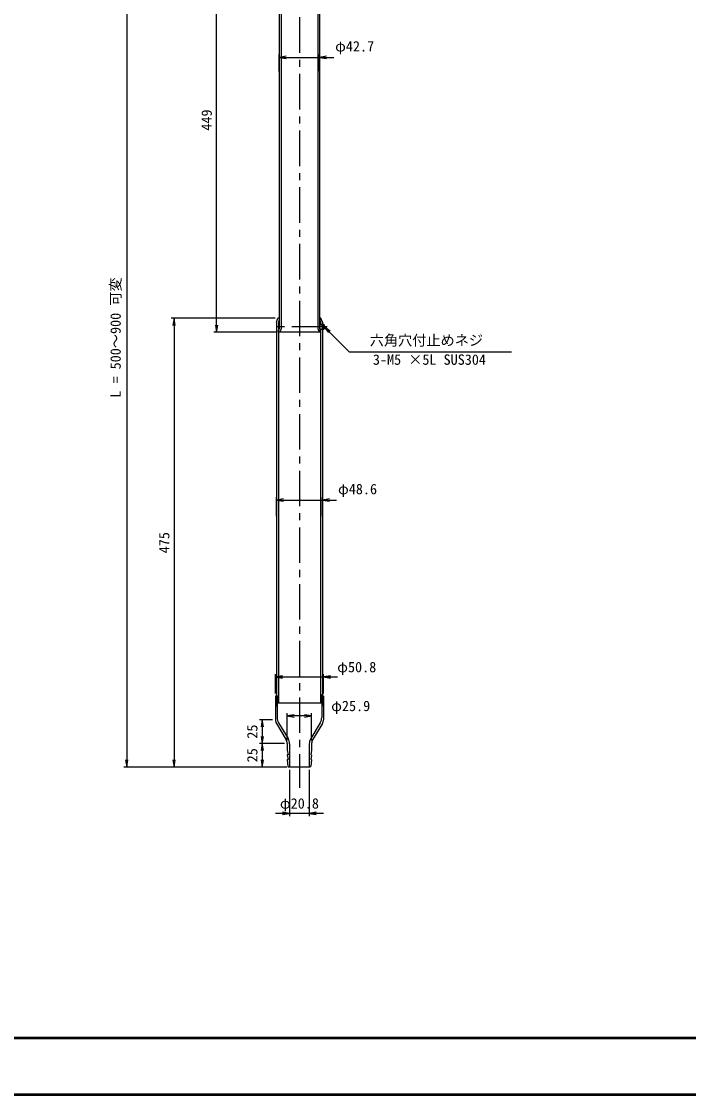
# Model space of a CAD drawing. Units: millimetres at full size, sheet at 1:1, with parts at other scales. Extents: x -850 to 1682, y -670 to 594.
# Drawn here: x 1116.9 to 1352.3, y 0 to 378.6 of the extents above; entities that cross this region are included whole.
import ezdxf
from ezdxf.enums import TextEntityAlignment as Align

# ---------------------------------------------------------------- set-up
doc = ezdxf.new("R2010")
doc.units = ezdxf.units.MM
doc.linetypes.add('USER1', pattern=[20, 12.5, -2.5, 2.5, -2.5])
for name, color, linetype, lineweight in [('D-BMK', 2, 'USER1', 25), ('D-BYP', 7, 'Continuous', 25), ('D-STR', 1, 'Continuous', 25), ('D-TTL', 2, 'Continuous', 50), ('DIM', 7, 'Continuous', 25), ('OBJECT', 7, 'Continuous', 25)]:
    doc.layers.add(name, color=color, linetype=linetype, lineweight=lineweight)
doc.styles.add('ＭＳ ゴシック', font='')
doc.styles.get('ＭＳ ゴシック').set_extended_font_data('MS Gothic')

# ---------------------------------------------------------------- blocks, each defined once
blk = doc.blocks.new('open_arrow')
at = {"color": 0, "linetype": 'Continuous', "lineweight": -2}
blk.add_lwpolyline([(7.5, 1.25), (0, 0), (7.5, -1.25)], dxfattribs=at)

msp = doc.modelspace()

# ---------------------------------------------------------------- linework, layer by layer
at = {"layer": 'D-BMK'}
for p, q in [((1215, 480.098), (1215, 108.238)), ((1224.766, 270.879), (1205.233, 270.879))]:
    msp.add_line(p, q, dxfattribs=at)
at = {"layer": 'D-BYP'}
msp.add_line((1232.528, 262.038), (1289.881, 262.038), dxfattribs=at)
at = {"layer": 'D-STR'}
for p, q in [((1207.883, 405.988), (1207.883, 270.295)), ((1222.116, 405.988), (1222.116, 270.295)), ((1208.55, 403.321), (1208.55, 270.295)), ((1221.45, 403.321), (1221.45, 270.295)), ((1206.9, 272.479), (1207.409, 273.879)), ((1207.883, 273.879), (1207.409, 273.879)), ((1207.833, 273.212), (1207.566, 272.479)), ((1207.833, 273.879), (1207.833, 273.212)), ((1207.883, 273.212), (1207.833, 273.212)), ((1222.59, 273.879), (1222.116, 273.879)), ((1222.166, 273.212), (1222.116, 273.212)), ((1222.166, 273.879), (1222.166, 273.212)), ((1222.166, 273.212), (1222.433, 272.479)), ((1223.1, 272.479), (1222.59, 273.879)), ((1206.9, 272.479), (1206.9, 138.045)), ((1207.566, 272.479), (1207.566, 138.045)), ((1207.883, 270.295), (1207.65, 269.654)), ((1207.65, 268.988), (1207.65, 269.654)), ((1208.55, 270.295), (1208.074, 268.988)), ((1221.45, 270.295), (1221.926, 268.988)), ((1222.366, 271.712), (1222.116, 271.462)), ((1222.116, 271.462), (1222.116, 270.295)), ((1222.116, 271.462), (1222.116, 270.295)), ((1222.116, 270.295), (1222.35, 269.654)), ((1222.116, 270.295), (1222.366, 270.045)), ((1222.203, 271.548), (1223.783, 271.548)), ((1222.203, 270.209), (1223.783, 270.209)), ((1222.35, 268.988), (1222.35, 269.654)), ((1223.62, 271.712), (1222.366, 271.712)), ((1222.366, 270.045), (1223.62, 270.045)), ((1222.433, 272.479), (1222.433, 271.712)), ((1222.433, 270.045), (1222.433, 138.045)), ((1223.116, 271.295), (1222.876, 270.879)), ((1222.876, 270.879), (1223.116, 270.462)), ((1223.1, 272.479), (1223.1, 271.712)), ((1223.1, 270.045), (1223.1, 138.045)), ((1223.783, 271.295), (1223.116, 271.295)), ((1223.116, 271.295), (1223.116, 270.462)), ((1223.783, 270.462), (1223.116, 270.462)), ((1223.783, 271.548), (1223.62, 271.712)), ((1223.62, 270.045), (1223.783, 270.209)), ((1223.783, 271.548), (1223.783, 270.209)), ((1207.116, 140.545), (1206.533, 140.545)), ((1206.533, 140.545), (1206.533, 132.212)), ((1206.866, 140.545), (1206.866, 137.212)), ((1207.158, 140.712), (1206.9, 141.159)), ((1206.9, 140.712), (1207.158, 140.712)), ((1207.116, 140.545), (1207.116, 133.045)), ((1207.158, 140.712), (1207.158, 138.045)), ((1222.841, 140.712), (1223.1, 141.159)), ((1222.841, 140.712), (1222.841, 138.045)), ((1223.1, 140.712), (1222.841, 140.712)), ((1222.883, 140.545), (1222.883, 133.045)), ((1223.466, 140.545), (1222.883, 140.545)), ((1223.133, 140.545), (1223.133, 137.212)), ((1223.466, 140.545), (1223.466, 132.212)), ((1206.866, 137.212), (1207.116, 136.779)), ((1223.1, 138.045), (1206.9, 138.045)), ((1223.133, 137.212), (1222.883, 136.779)), ((1206.873, 130.972), (1210.343, 125.119)), ((1207.632, 131.189), (1211.017, 125.569)), ((1222.367, 131.189), (1218.982, 125.569)), ((1223.126, 130.972), (1219.656, 125.119)), ((1210.683, 123.879), (1210.683, 123.712)), ((1210.683, 123.712), (1210.7, 123.712)), ((1210.7, 123.712), (1210.7, 121.545)), ((1210.7, 121.545), (1211, 119.879)), ((1211.533, 123.712), (1211.533, 115.545)), ((1218.466, 123.712), (1218.466, 115.545)), ((1219.3, 121.545), (1219, 119.879)), ((1219.3, 123.712), (1219.3, 121.545)), ((1219.316, 123.712), (1219.3, 123.712)), ((1219.316, 123.879), (1219.316, 123.712)), ((1210.716, 118.064), (1210.962, 115.877)), ((1210.728, 119.722), (1211, 118.212)), ((1210.849, 118.212), (1211, 118.212)), ((1210.859, 119.879), (1211, 119.879)), ((1219.14, 119.879), (1219, 119.879)), ((1219.271, 119.722), (1219, 118.212)), ((1219.151, 118.212), (1219, 118.212)), ((1219.283, 118.064), (1219.037, 115.877)), ((1210.962, 115.877), (1211.333, 115.545)), ((1218.666, 115.545), (1211.333, 115.545)), ((1219.037, 115.877), (1218.666, 115.545))]:
    msp.add_line(p, q, dxfattribs=at)
for centre, radius, start, end in [((1210.715, 133.045), 3.599, 180, 211.05941), ((1219.284, 133.045), 3.599, 328.94059, 0), ((1208.965, 132.212), 2.432, 180, 210.66188), ((1221.035, 132.212), 2.432, 329.33812, 0), ((1208.251, 123.879), 2.432, 0, 30.66188), ((1207.934, 123.712), 3.599, 0, 31.05941), ((1222.065, 123.712), 3.599, 148.94059, 180), ((1221.748, 123.879), 2.432, 149.33812, 180), ((1210.849, 118.079), 0.133, 90, 186.41879), ((1210.859, 119.745), 0.133, 90, 190.20397), ((1219.14, 119.745), 0.133, 349.79603, 90), ((1219.151, 118.079), 0.133, 353.58121, 90)]:
    msp.add_arc(centre, radius, start, end, dxfattribs=at)
at = {"layer": 'D-TTL'}
for points in [[(841, 0), (1682, 0), (1682, 594), (841, 594)], [(861, 20), (1662, 20), (1662, 574), (861, 574)]]:
    msp.add_lwpolyline(points, close=True, dxfattribs=at)
at = {"layer": 'DIM'}
for p, q in [((1154.071, 418.654), (1154.071, 115.545)), ((1185.756, 268.988), (1185.756, 418.654)), ((1207.883, 360.959), (1207.883, 366.944)), ((1207.883, 365.944), (1227.116, 365.944)), ((1222.116, 361.051), (1222.116, 366.944)), ((1206.409, 273.879), (1169.776, 273.879)), ((1170.776, 273.879), (1170.776, 115.545)), ((1206.65, 268.988), (1184.756, 268.988)), ((1206.9, 204.055), (1206.9, 210.722)), ((1206.9, 209.722), (1228.1, 209.722)), ((1223.1, 204.055), (1223.1, 210.722)), ((1206.533, 141.545), (1206.533, 148.333)), ((1223.466, 141.545), (1223.466, 148.333)), ((1206.533, 147.333), (1228.466, 147.333)), ((1210.683, 124.879), (1210.683, 134.612)), ((1219.316, 133.612), (1210.683, 133.612)), ((1219.316, 124.879), (1219.316, 134.612)), ((1205.533, 132.212), (1200.866, 132.212)), ((1201.866, 132.212), (1201.866, 123.879)), ((1209.683, 123.879), (1200.866, 123.879)), ((1209.683, 123.879), (1200.866, 123.879)), ((1201.866, 123.879), (1201.866, 115.545)), ((1210.533, 115.545), (1153.071, 115.545)), ((1210.533, 115.545), (1169.776, 115.545)), ((1210.333, 115.545), (1200.866, 115.545)), ((1211.533, 114.545), (1211.533, 98.214)), ((1218.466, 114.545), (1218.466, 98.214)), ((1223.466, 99.214), (1206.533, 99.214))]:
    msp.add_line(p, q, dxfattribs=at)
msp.add_lwpolyline([(1223.783, 270.879), (1232.528, 262.038), (1228.155, 266.458)], dxfattribs=at)
at = {"layer": 'OBJECT'}
msp.add_line((1222.35, 268.988), (1207.65, 268.988), dxfattribs=at)

# ---------------------------------------------------------------- block references
at = {"layer": 'DIM', "xscale": 0.333, "yscale": 0.333}
for p in [(1207.883, 365.944), (1222.116, 365.944), (1206.9, 209.722), (1223.1, 209.722), (1206.533, 147.333), (1223.466, 147.333), (1210.683, 133.612), (1218.466, 99.214)]:
    msp.add_blockref('open_arrow', p, dxfattribs=at)
for p, rotation in [((1170.776, 273.879), 270), ((1185.756, 268.988), 90), ((1223.783, 270.879), 314.7), ((1219.316, 133.612), 180), ((1201.866, 132.212), 270), ((1201.866, 123.879), 90), ((1201.866, 123.879), 270), ((1154.071, 115.545), 90), ((1170.776, 115.545), 90), ((1201.866, 115.545), 90), ((1211.533, 99.214), 180)]:
    msp.add_blockref('open_arrow', p, dxfattribs=dict(at, rotation=rotation))

# ---------------------------------------------------------------- texts
at = {"layer": 'D-BYP', "style": 'ＭＳ ゴシック'}
for s, p in [('六角穴付止めネジ ', (1261.052, 263.182)), ('3-M5 ×5L SUS304', (1260.876, 256.377))]:
    msp.add_text(s, height=3.666, dxfattribs=at).set_placement(p, align=Align.BOTTOM_CENTER)
at = {"layer": 'DIM', "style": 'ＭＳ ゴシック'}
for s, p in [('φ42.7', (1234.487, 369.85)), ('φ48.6', (1235.508, 213.629)), ('φ50.8', (1235.228, 150.833)), ('φ25.9', (1233.099, 137.112)), ('φ20.8', (1215, 102.714))]:
    msp.add_text(s, height=3.666, dxfattribs=at).set_placement(p, align=Align.MIDDLE_CENTER)
for s, p in [('449', (1182.256, 343.821)), ('L = 500～900 可変', (1150.114, 267.1)), ('475', (1167.276, 194.712)), ('25', (1198.366, 128.045)), ('25', (1198.366, 119.712))]:
    msp.add_text(s, height=3.666, rotation=90, dxfattribs=at).set_placement(p, align=Align.MIDDLE_CENTER)

doc.saveas('drawing.dxf')
